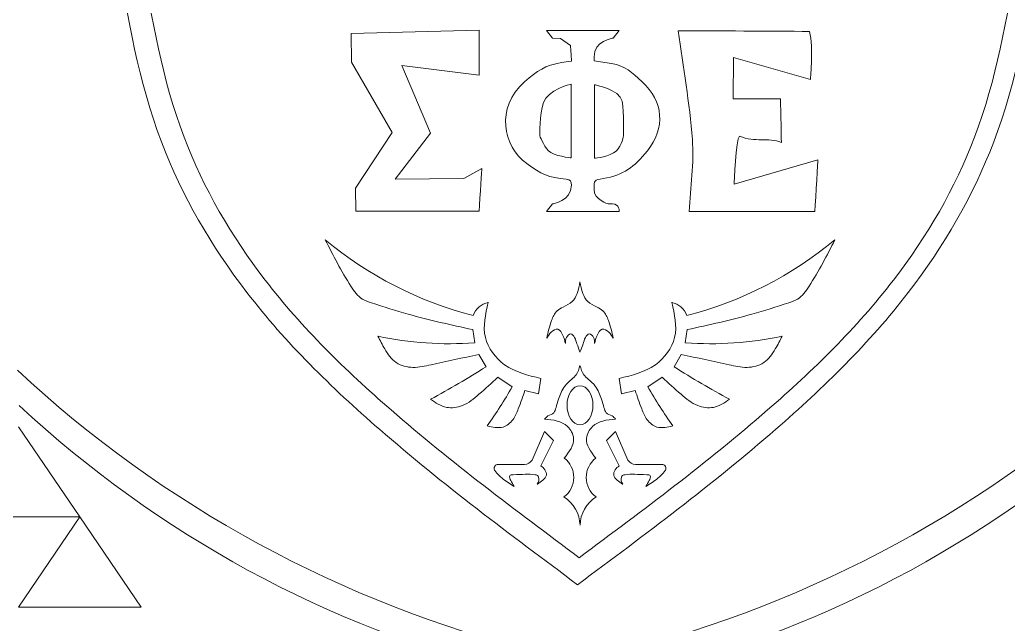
# Model space of a CAD drawing. Header units: inches. Extents: x 0 to 12, y 0 to 12.
# Drawn here: x 6.429 to 8.016, y 5.229 to 6.199 of the extents above; entities that cross this region are included whole.
import ezdxf

# ---------------------------------------------------------------- set-up
doc = ezdxf.new("R2010")
doc.units = ezdxf.units.IN
doc.header["$MEASUREMENT"] = 0

msp = doc.modelspace()

# ---------------------------------------------------------------- linework, layer by layer
at = {"color": 5, "lineweight": 0}
for p, q in [((7.1594, 5.6809), (7.1562, 5.7021)), ((7.4974, 5.6809), (7.5006, 5.7021)), ((7.1776, 5.6423), (7.1658, 5.662)), ((7.4793, 5.6423), (7.491, 5.662)), ((7.2197, 5.6102), (7.1965, 5.6256)), ((7.2656, 5.6237), (7.2618, 5.5989)), ((7.3913, 5.6237), (7.3951, 5.5989)), ((7.4372, 5.6102), (7.4604, 5.6256)), ((7.2618, 5.5989), (7.2401, 5.6046)), ((7.3951, 5.5989), (7.4168, 5.6046)), ((6.5256, 5.4015), (6.4272, 5.5463)), ((7.2515, 5.4925), (7.2714, 5.5388)), ((7.2714, 5.5388), (7.2858, 5.5244)), ((7.3855, 5.5388), (7.3711, 5.5244)), ((7.4054, 5.4925), (7.3855, 5.5388)), ((7.2858, 5.5244), (7.2658, 5.4836)), ((7.3711, 5.5244), (7.3911, 5.4836)), ((7.1977, 5.4858), (7.2394, 5.4858)), ((7.4591, 5.4858), (7.4174, 5.4858)), ((6.3287, 5.4015), (6.5256, 5.4015)), ((6.5256, 5.4015), (6.4272, 5.2568)), ((6.6241, 5.2568), (6.5256, 5.4015)), ((6.4272, 5.2568), (6.6241, 5.2568))]:
    msp.add_line(p, q, dxfattribs=at)
for centre, radius, start, end in [((7.3067, 6.3098), 0.604, 230.1334, 255.6659), ((7.3502, 6.3098), 0.604, 284.3341, 309.8666), ((7.1876, 5.7142), 0.0322, 101.4674, 161.1937), ((7.4692, 5.7142), 0.0322, 18.8063, 78.5326), ((7.1192, 6.23), 0.5506, 257.9267, 274.1924), ((7.5377, 6.23), 0.5506, 265.8076, 282.0733), ((6.3861, 6.8968), 1.4833, 298.2597, 302.2494), ((8.2708, 6.8968), 1.4833, 237.7506, 241.7403), ((6.56, 5.9895), 0.7609, 324.5017, 330.1066), ((8.0969, 5.9895), 0.7609, 209.8934, 215.4983), ((7.6594, 6.9041), 1.8077, 227.0707, 255.8739), ((6.9953, 6.9041), 1.8077, 284.1261, 312.9293), ((7.2392, 5.5004), 0.0146, 271.0459, 327.1361), ((7.2792, 5.465), 0.0392, 306.8379, 52.1804), ((7.3777, 5.465), 0.0392, 127.8196, 233.1621), ((7.4177, 5.5004), 0.0146, 212.8639, 268.9541), ((7.2724, 5.3864), 0.0561, 1.9204, 57.3192), ((7.3845, 5.3864), 0.0561, 122.6808, 178.0796)]:
    msp.add_arc(centre, radius, start, end, dxfattribs=at)
at = {"color": 250, "lineweight": 0}
for centre, start, end in [((7.7214, 7.0303), 227.0707, 255.8739), ((6.9277, 7.0303), 284.1261, 312.9293)]:
    msp.add_arc(centre, 1.9029, start, end, dxfattribs=at)
at = {"color": 5, "lineweight": 0}
msp.add_ellipse((7.3284, 5.5807), major_axis=(0, 0.0313), ratio=0.665933, dxfattribs=at)
at = {"color": 250, "lineweight": 0}
for points in [[(7.3246, 5.2928), (7.2164, 5.3732), (7.0266, 5.5145), (6.7896, 5.7455), (6.636, 6.008), (6.6021, 6.2025), (6.5854, 6.3055)], [(7.3246, 5.2928), (7.4327, 5.3732), (7.6225, 5.5145), (7.8596, 5.7455), (8.0131, 6.008), (8.047, 6.2025), (8.0637, 6.3055)]]:
    msp.add_open_spline(points, degree=3, knots=[0, 0, 0, 0, 0.0808468, 0.1419248, 0.197496, 0.2597021, 0.2597021, 0.2597021, 0.2597021], dxfattribs=at)
at = {"color": 5, "lineweight": 0}
for points, knots in [([(7.3273, 5.3362), (7.2246, 5.4126), (7.0442, 5.5468), (6.8191, 5.7663), (6.6732, 6.0156), (6.641, 6.2005), (6.6251, 6.2983)], [0, 0, 0, 0, 0.0808468, 0.1419248, 0.197496, 0.2597021, 0.2597021, 0.2597021, 0.2597021]), ([(7.3273, 5.3362), (7.4301, 5.4126), (7.6104, 5.5468), (7.8356, 5.7663), (7.9814, 6.0156), (8.0136, 6.2005), (8.0295, 6.2983)], [0, 0, 0, 0, 0.0808468, 0.1419248, 0.197496, 0.2597021, 0.2597021, 0.2597021, 0.2597021]), ([(7.1562, 5.7021), (7.1214, 5.7097), (7.0664, 5.7216), (7.0086, 5.7402), (6.9746, 5.7511), (6.949, 5.7881), (6.9322, 5.8212), (6.9195, 5.8462)], [0, 0, 0, 0, 0.02753964, 0.04351363, 0.0474821, 0.05463243, 0.07669562, 0.07669562, 0.07669562, 0.07669562]), ([(7.5006, 5.7021), (7.5354, 5.7097), (7.5905, 5.7216), (7.6483, 5.7402), (7.6822, 5.7511), (7.7078, 5.7881), (7.7247, 5.8212), (7.7374, 5.8462)], [0, 0, 0, 0, 0.02753964, 0.04351363, 0.0474821, 0.05463243, 0.07669562, 0.07669562, 0.07669562, 0.07669562]), ([(7.3284, 5.7788), (7.3272, 5.7725), (7.3251, 5.7613), (7.3168, 5.7451), (7.3027, 5.7395), (7.2892, 5.7315), (7.2805, 5.7131), (7.2772, 5.6979), (7.2752, 5.6884)], [0, 0, 0, 0, 0.00496667, 0.00889983, 0.01334248, 0.01630321, 0.02086423, 0.02843291, 0.02843291, 0.02843291, 0.02843291]), ([(7.3284, 5.7788), (7.3296, 5.7725), (7.3318, 5.7613), (7.3401, 5.7451), (7.3542, 5.7395), (7.3677, 5.7315), (7.3763, 5.7131), (7.3796, 5.6979), (7.3817, 5.6884)], [0, 0, 0, 0, 0.00496667, 0.00889983, 0.01334248, 0.01630321, 0.02086423, 0.02843291, 0.02843291, 0.02843291, 0.02843291]), ([(7.2656, 5.6237), (7.245, 5.6286), (7.2068, 5.6377), (7.168, 5.6893), (7.1767, 5.7266), (7.1812, 5.7458)], [0, 0, 0, 0, 0.01607831, 0.02987121, 0.04449574, 0.04449574, 0.04449574, 0.04449574]), ([(7.3913, 5.6237), (7.4118, 5.6286), (7.45, 5.6377), (7.4889, 5.6893), (7.4801, 5.7266), (7.4756, 5.7458)], [0, 0, 0, 0, 0.01607831, 0.02987121, 0.04449574, 0.04449574, 0.04449574, 0.04449574]), ([(7.305, 5.6798), (7.304, 5.684), (7.302, 5.6921), (7.2942, 5.7061), (7.2811, 5.6983), (7.2772, 5.6917), (7.2752, 5.6884)], [0, 0, 0, 0, 0.00351206, 0.00679766, 0.00978558, 0.01288207, 0.01288207, 0.01288207, 0.01288207]), ([(7.3518, 5.6798), (7.3528, 5.684), (7.3548, 5.6921), (7.3626, 5.7061), (7.3758, 5.6983), (7.3797, 5.6917), (7.3817, 5.6884)], [0, 0, 0, 0, 0.00351206, 0.00679766, 0.00978558, 0.01288207, 0.01288207, 0.01288207, 0.01288207]), ([(7.1658, 5.662), (7.1403, 5.6567), (7.1053, 5.6494), (7.0611, 5.6391), (7.0313, 5.6465), (7.0152, 5.6693), (7.0075, 5.6847), (7.004, 5.6916)], [0, 0, 0, 0, 0.02023305, 0.02779216, 0.03497388, 0.04239776, 0.04841567, 0.04841567, 0.04841567, 0.04841567]), ([(7.3284, 5.6657), (7.3267, 5.6702), (7.3236, 5.6782), (7.321, 5.6883), (7.3134, 5.6979), (7.3053, 5.689), (7.3051, 5.683), (7.305, 5.6798)], [0, 0, 0, 0, 0.00367448, 0.00651244, 0.00872326, 0.0109429, 0.0134626, 0.0134626, 0.0134626, 0.0134626]), ([(7.3284, 5.6657), (7.3302, 5.6702), (7.3332, 5.6782), (7.3358, 5.6883), (7.3434, 5.6979), (7.3516, 5.689), (7.3517, 5.683), (7.3518, 5.6798)], [0, 0, 0, 0, 0.00367448, 0.00651244, 0.00872326, 0.0109429, 0.0134626, 0.0134626, 0.0134626, 0.0134626]), ([(7.491, 5.662), (7.5165, 5.6567), (7.5516, 5.6494), (7.5957, 5.6391), (7.6256, 5.6465), (7.6416, 5.6693), (7.6494, 5.6847), (7.6528, 5.6916)], [0, 0, 0, 0, 0.02023305, 0.02779216, 0.03497388, 0.04239776, 0.04841567, 0.04841567, 0.04841567, 0.04841567]), ([(7.3284, 5.6445), (7.3269, 5.6392), (7.3245, 5.6306), (7.3137, 5.6213), (7.3013, 5.6103), (7.2947, 5.5931), (7.2903, 5.5789), (7.2874, 5.567), (7.2773, 5.5649), (7.2732, 5.5604), (7.2715, 5.5586)], [0, 0, 0, 0, 0.00412311, 0.00675957, 0.01082209, 0.01687384, 0.02044886, 0.02277519, 0.025562, 0.02745838, 0.02745838, 0.02745838, 0.02745838]), ([(7.3284, 5.6445), (7.3299, 5.6392), (7.3323, 5.6306), (7.3432, 5.6213), (7.3556, 5.6103), (7.3621, 5.5931), (7.3665, 5.5789), (7.3694, 5.567), (7.3796, 5.5649), (7.3837, 5.5604), (7.3853, 5.5586)], [0, 0, 0, 0, 0.00412311, 0.00675957, 0.01082209, 0.01687384, 0.02044886, 0.02277519, 0.025562, 0.02745838, 0.02745838, 0.02745838, 0.02745838]), ([(7.1965, 5.6256), (7.1865, 5.6164), (7.1687, 5.6), (7.1431, 5.5788), (7.1123, 5.5743), (7.0967, 5.5847), (7.0884, 5.5902)], [0, 0, 0, 0, 0.01052872, 0.01884852, 0.02537562, 0.03288337, 0.03288337, 0.03288337, 0.03288337]), ([(7.4604, 5.6256), (7.4703, 5.6164), (7.4881, 5.6), (7.5138, 5.5788), (7.5446, 5.5743), (7.5601, 5.5847), (7.5685, 5.5902)], [0, 0, 0, 0, 0.01052872, 0.01884852, 0.02537562, 0.03288337, 0.03288337, 0.03288337, 0.03288337]), ([(7.2401, 5.6046), (7.2366, 5.5947), (7.231, 5.5787), (7.2222, 5.5566), (7.2037, 5.5418), (7.1882, 5.5455), (7.1795, 5.5476)], [0, 0, 0, 0, 0.00813648, 0.01321573, 0.01827977, 0.02485473, 0.02485473, 0.02485473, 0.02485473]), ([(7.4168, 5.6046), (7.4202, 5.5947), (7.4259, 5.5787), (7.4346, 5.5566), (7.4532, 5.5418), (7.4686, 5.5455), (7.4774, 5.5476)], [0, 0, 0, 0, 0.00813648, 0.01321573, 0.01827977, 0.02485473, 0.02485473, 0.02485473, 0.02485473]), ([(7.3032, 5.4959), (7.3112, 5.5062), (7.324, 5.5227), (7.3064, 5.5548), (7.2852, 5.5571), (7.2715, 5.5586)], [0, 0, 0, 0, 0.00906876, 0.01459213, 0.02458282, 0.02458282, 0.02458282, 0.02458282]), ([(7.3537, 5.4959), (7.3457, 5.5062), (7.3329, 5.5227), (7.3504, 5.5548), (7.3716, 5.5571), (7.3853, 5.5586)], [0, 0, 0, 0, 0.00906876, 0.01459213, 0.02458282, 0.02458282, 0.02458282, 0.02458282]), ([(7.2226, 5.4506), (7.2161, 5.4547), (7.2053, 5.4615), (7.1946, 5.4713), (7.1895, 5.4794), (7.1927, 5.4855), (7.1963, 5.4857), (7.1977, 5.4858)], [0, 0, 0, 0, 0.00596177, 0.00986587, 0.01130521, 0.01296865, 0.01403095, 0.01403095, 0.01403095, 0.01403095]), ([(7.2658, 5.4836), (7.268, 5.4817), (7.2727, 5.4779), (7.2772, 5.4639), (7.2653, 5.4587), (7.26, 5.454), (7.2598, 5.4539)], [0, 0, 0, 0, 0.002263082, 0.004672888, 0.009805081, 0.009973743, 0.009973743, 0.009973743, 0.009973743]), ([(7.3911, 5.4836), (7.3888, 5.4817), (7.3842, 5.4779), (7.3797, 5.4639), (7.3916, 5.4587), (7.3969, 5.454), (7.397, 5.4539)], [0, 0, 0, 0, 0.002263082, 0.004672888, 0.009805081, 0.009973743, 0.009973743, 0.009973743, 0.009973743]), ([(7.4342, 5.4506), (7.4408, 5.4547), (7.4516, 5.4615), (7.4622, 5.4713), (7.4674, 5.4794), (7.4642, 5.4855), (7.4605, 5.4857), (7.4591, 5.4858)], [0, 0, 0, 0, 0.00596177, 0.00986587, 0.01130521, 0.01296865, 0.01403095, 0.01403095, 0.01403095, 0.01403095]), ([(7.2226, 5.4506), (7.2208, 5.4537), (7.2182, 5.4581), (7.2156, 5.4635), (7.2149, 5.469), (7.2271, 5.4694), (7.2389, 5.47), (7.2521, 5.47), (7.2602, 5.4687), (7.2638, 5.4628), (7.2618, 5.4574), (7.2598, 5.4539)], [0, 0, 0, 0, 0.00278599, 0.00388366, 0.00486863, 0.00626844, 0.01134116, 0.01538852, 0.01640716, 0.01732059, 0.0203083, 0.0203083, 0.0203083, 0.0203083]), ([(7.4342, 5.4506), (7.4361, 5.4537), (7.4386, 5.4581), (7.4413, 5.4635), (7.4419, 5.469), (7.4298, 5.4694), (7.418, 5.47), (7.4047, 5.47), (7.3967, 5.4687), (7.393, 5.4628), (7.395, 5.4574), (7.397, 5.4539)], [0, 0, 0, 0, 0.00278599, 0.00388366, 0.00486863, 0.00626844, 0.01134116, 0.01538852, 0.01640716, 0.01732059, 0.0203083, 0.0203083, 0.0203083, 0.0203083])]:
    msp.add_open_spline(points, degree=3, knots=knots, dxfattribs=at)
at = {"color": 2, "lineweight": 0}
for points, knots in [([(7.0423, 6.1258), (7.0423, 6.1258), (7.0887, 6.0169), (7.0887, 6.0169), (7.0887, 6.0169), (7.032, 5.9435), (7.032, 5.9435), (7.032, 5.9435), (7.142, 5.9442), (7.142, 5.9442), (7.142, 5.9442), (7.1709, 5.9604), (7.1709, 5.9604), (7.1709, 5.9604), (7.1679, 5.9166), (7.1663, 5.8918), (7.0932, 5.8918), (6.9688, 5.8918), (6.9688, 5.8918), (6.9688, 5.8918), (6.968, 5.9292), (6.968, 5.9292), (6.968, 5.9292), (7.027, 6.0183), (7.027, 6.0183), (7.027, 6.0183), (6.9614, 6.131), (6.9614, 6.131), (6.9614, 6.131), (6.9609, 6.1768), (6.9609, 6.1768), (6.9609, 6.1768), (7.1667, 6.1825), (7.1667, 6.1825), (7.1668, 6.1584), (7.1668, 6.1343), (7.1668, 6.1103), (7.1668, 6.1103), (7.0423, 6.1258), (7.0423, 6.1258)], [0, 0, 0, 0, 1, 1, 1, 2, 2, 2, 3, 3, 3, 4, 4, 4, 5, 5, 5, 6, 6, 6, 7, 7, 7, 8, 8, 8, 9, 9, 9, 10, 10, 10, 11, 11, 11, 12, 12, 12, 13, 13, 13, 13]), ([(7.391, 6.1818), (7.391, 6.1818), (7.3815, 6.1696), (7.3815, 6.1696), (7.3815, 6.1696), (7.3507, 6.1655), (7.3509, 6.1395), (7.3509, 6.1377), (7.3509, 6.1358), (7.3509, 6.1334), (7.3604, 6.1319), (7.3696, 6.1308), (7.3787, 6.129), (7.402, 6.1245), (7.4105, 6.1154), (7.4281, 6.0995), (7.4625, 6.0685), (7.4658, 6.0249), (7.4366, 5.989), (7.4151, 5.9627), (7.3985, 5.9501), (7.3657, 5.9443), (7.3508, 5.9417), (7.3508, 5.942), (7.3509, 5.9269), (7.3511, 5.9099), (7.3736, 5.9039), (7.3736, 5.9039), (7.3736, 5.9039), (7.3783, 5.9038), (7.3806, 5.9037), (7.3924, 5.9037), (7.3913, 5.8916), (7.3913, 5.8916), (7.3913, 5.8916), (7.2747, 5.8916), (7.2747, 5.8916), (7.2747, 5.8916), (7.2844, 5.9037), (7.2844, 5.9037), (7.2844, 5.9037), (7.3144, 5.9081), (7.3146, 5.9336), (7.3147, 5.94), (7.3137, 5.9425), (7.3061, 5.9432), (7.2791, 5.9458), (7.2653, 5.9516), (7.2429, 5.9683), (7.205, 5.9967), (7.1923, 6.0577), (7.2395, 6.0994), (7.26, 6.1175), (7.2723, 6.1259), (7.2988, 6.1304), (7.3036, 6.1312), (7.3085, 6.1317), (7.3148, 6.1326), (7.3143, 6.141), (7.3131, 6.1578), (7.3131, 6.1578), (7.3131, 6.1578), (7.2971, 6.1691), (7.2971, 6.1691), (7.2971, 6.1691), (7.2845, 6.1696), (7.2845, 6.1696), (7.2845, 6.1696), (7.2744, 6.1818), (7.2744, 6.1818), (7.2744, 6.1818), (7.391, 6.1818), (7.391, 6.1818)], [0, 0, 0, 0, 1, 1, 1, 2, 2, 2, 3, 3, 3, 4, 4, 4, 5, 5, 5, 6, 6, 6, 7, 7, 7, 8, 8, 8, 9, 9, 9, 10, 10, 10, 11, 11, 11, 12, 12, 12, 13, 13, 13, 14, 14, 14, 15, 15, 15, 16, 16, 16, 17, 17, 17, 18, 18, 18, 19, 19, 19, 20, 20, 20, 21, 21, 21, 22, 22, 22, 23, 23, 23, 24, 24, 24, 24]), ([(7.697, 6.1805), (7.7034, 6.1544), (7.6982, 6.1033), (7.6982, 6.1033), (7.6982, 6.1033), (7.5748, 6.1387), (7.5748, 6.1387), (7.5748, 6.1387), (7.5744, 6.0722), (7.5744, 6.0722), (7.5744, 6.0722), (7.65, 6.0722), (7.65, 6.0722), (7.65, 6.0722), (7.6516, 6.0158), (7.6516, 6.0022), (7.6305, 6.011), (7.6094, 6.0018), (7.5844, 6.0123), (7.5784, 6.0086), (7.5758, 5.9353), (7.5758, 5.9353), (7.5758, 5.9353), (7.7103, 5.9743), (7.7103, 5.9743), (7.7103, 5.9743), (7.7069, 5.9159), (7.7054, 5.8914), (7.631, 5.8914), (7.5612, 5.8914), (7.5035, 5.8914), (7.5056, 5.9308), (7.5116, 5.9692), (7.5088, 6.007), (7.5043, 6.0654), (7.4939, 6.1234), (7.486, 6.1815), (7.5503, 6.1815), (7.6327, 6.1805), (7.697, 6.1805)], [0, 0, 0, 0, 1, 1, 1, 2, 2, 2, 3, 3, 3, 4, 4, 4, 5, 5, 5, 6, 6, 6, 7, 7, 7, 8, 8, 8, 9, 9, 9, 10, 10, 10, 11, 11, 11, 12, 12, 12, 13, 13, 13, 13]), ([(7.314, 6.0959), (7.314, 6.0959), (7.276, 6.0862), (7.2696, 6.0665), (7.2631, 6.0467), (7.2637, 6.0134), (7.2637, 6.0134), (7.2637, 6.0134), (7.2692, 5.9975), (7.2778, 5.989), (7.2863, 5.9805), (7.314, 5.9774), (7.314, 5.9774), (7.314, 5.9774), (7.314, 6.0959), (7.314, 6.0959)], [0, 0, 0, 0, 1, 1, 1, 2, 2, 2, 3, 3, 3, 4, 4, 4, 5, 5, 5, 5]), ([(7.3517, 5.9771), (7.3534, 5.9771), (7.3764, 5.9795), (7.3863, 5.9884), (7.3962, 5.9974), (7.3981, 6.0136), (7.3981, 6.0136), (7.3981, 6.0136), (7.3996, 6.0496), (7.3959, 6.0685), (7.3922, 6.0874), (7.3516, 6.0948), (7.3516, 6.0948), (7.3516, 6.0948), (7.3517, 6.0316), (7.3517, 5.9771)], [0, 0, 0, 0, 1, 1, 1, 2, 2, 2, 3, 3, 3, 4, 4, 4, 5, 5, 5, 5])]:
    msp.add_open_spline(points, degree=3, knots=knots, dxfattribs=at)

doc.saveas('drawing.dxf')
